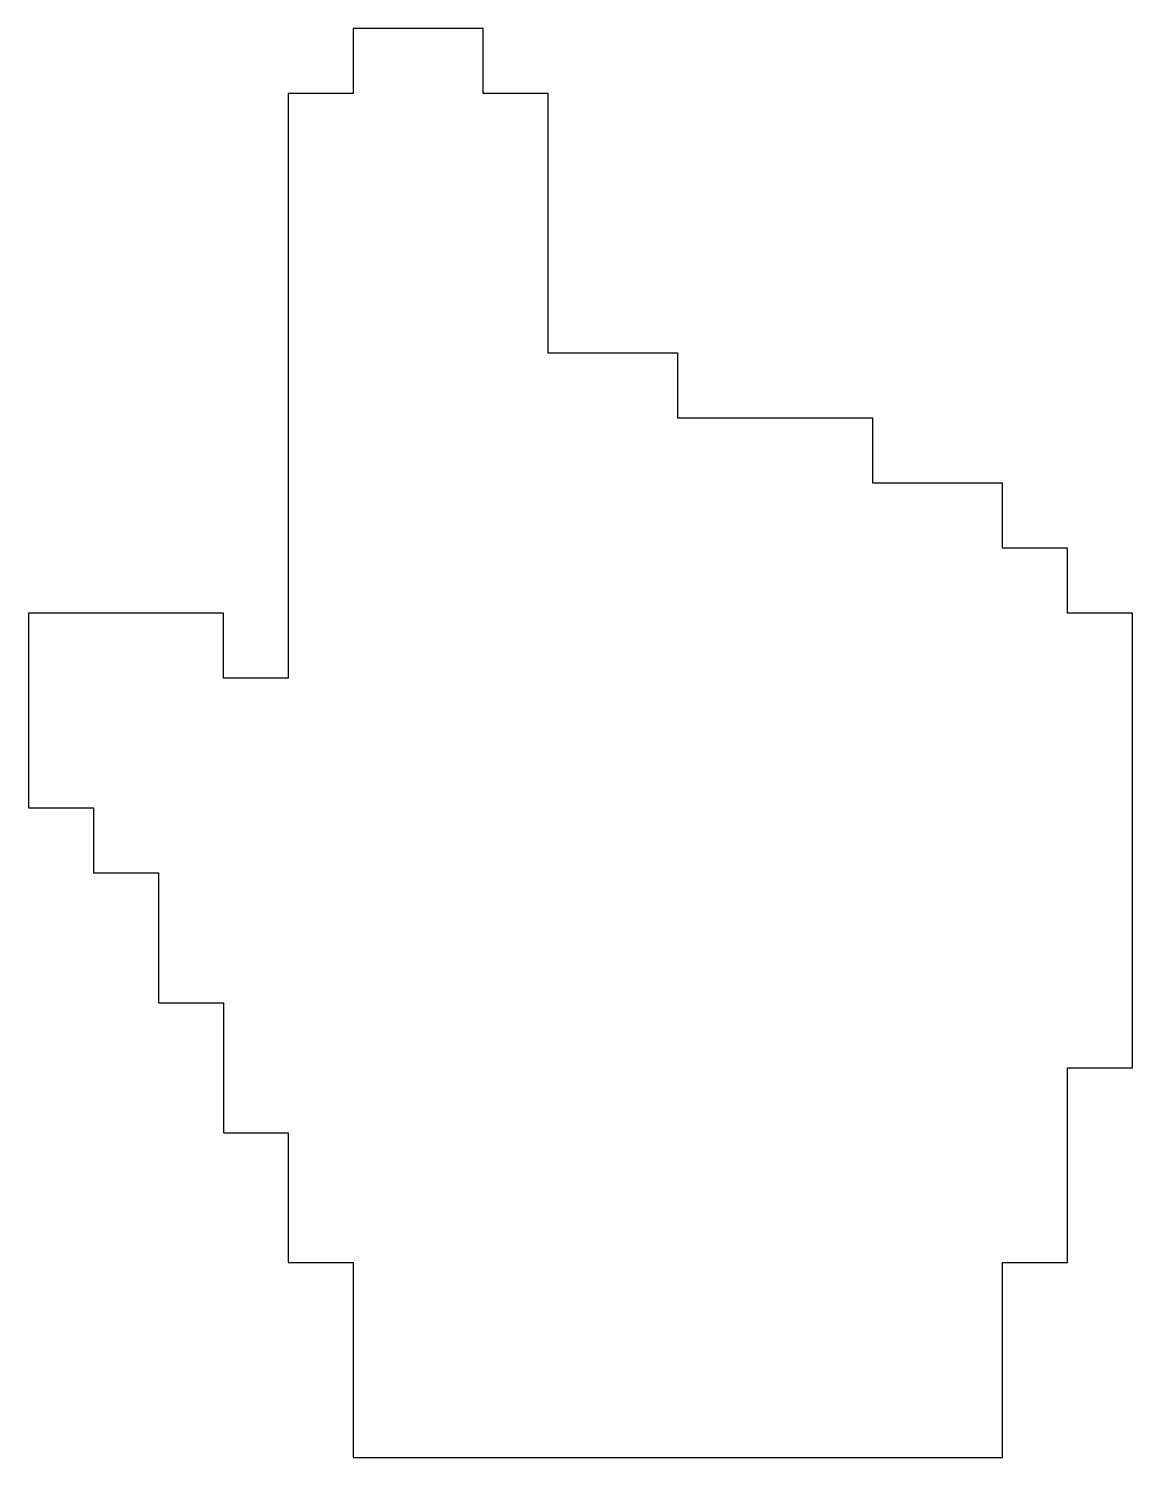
# Model space of a CAD drawing. Extents: x 0 to 96, y -1 to 124.
import ezdxf

# ---------------------------------------------------------------- set-up
doc = ezdxf.new("R2010")
doc.units = 0
doc.layers.get('0').update_dxf_attribs({"linetype": 'CONTINUOUS'})

msp = doc.modelspace()

# ---------------------------------------------------------------- linework, layer by layer
at = {"color": 1}
msp.add_lwpolyline([(28.222222, 123.651367), (28.222222, 118.006923), (22.577778, 118.006923), (22.577778, 67.206924), (16.933333, 67.206924), (16.933333, 72.851368), (0, 72.851368), (0, 55.918035), (5.644444, 55.918035), (5.644444, 50.273591), (11.288889, 50.273591), (11.288889, 38.984702), (16.933333, 38.984702), (16.933333, 27.695813), (22.577778, 27.695813), (22.577778, 16.406924), (28.222222, 16.406924), (28.222222, -0.526409), (84.666667, -0.526409), (84.666667, 16.406924), (90.311111, 16.406924), (90.311111, 33.340257), (95.955556, 33.340257), (95.955556, 72.851368), (90.311111, 72.851368), (90.311111, 78.495813), (84.666667, 78.495813), (84.666667, 84.140257), (73.377778, 84.140257), (73.377778, 89.784702), (56.444444, 89.784702), (56.444444, 95.429146), (45.155556, 95.429146), (45.155556, 118.006923), (39.511111, 118.006923), (39.511111, 123.651367), (28.222222, 123.651367), (28.222222, 123.651367)], dxfattribs=at)

doc.saveas('drawing.dxf')
